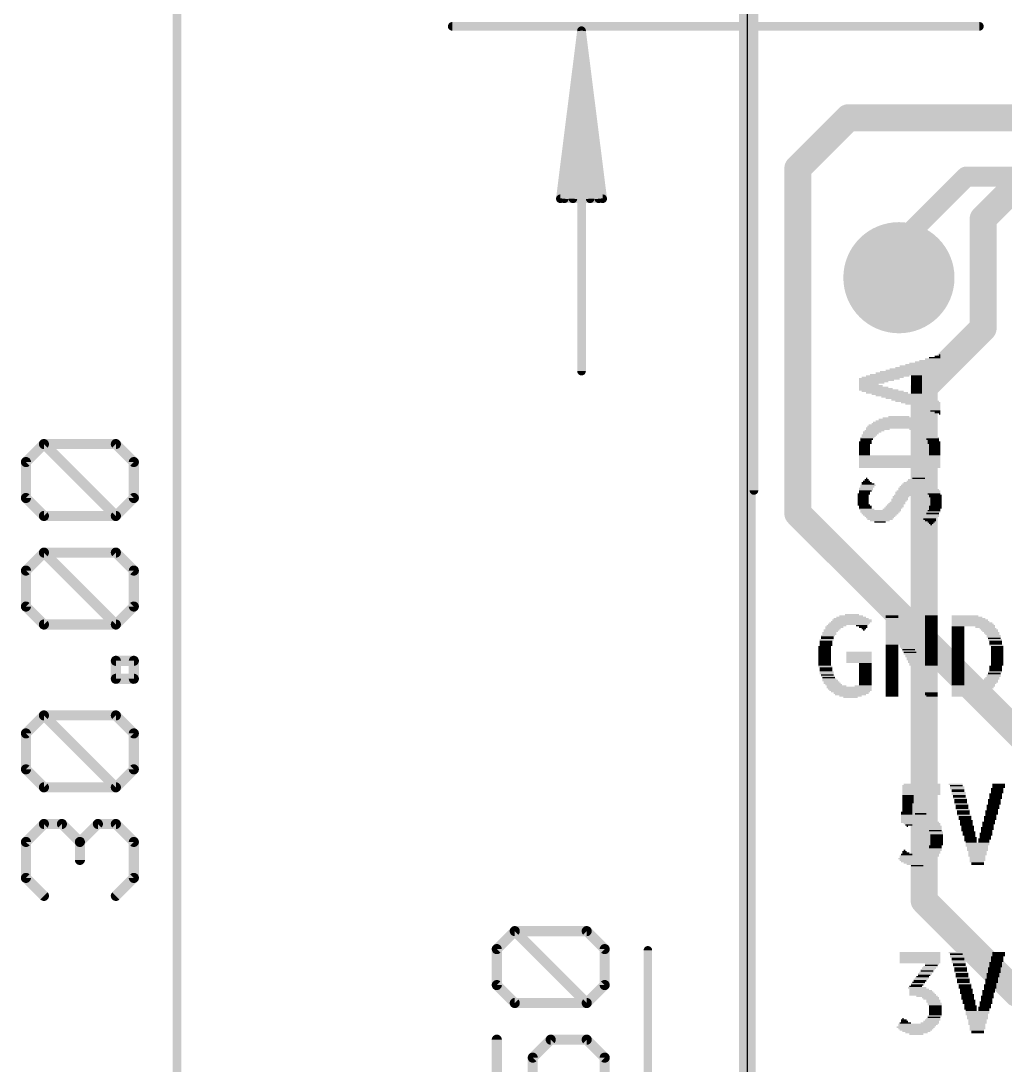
# Model space of a CAD drawing. Extents: x -11 to 71.5, y -12.5 to 39.9.
# Drawn here: x -10.95 to 3.89, y 9.33 to 25.08 of the extents above; entities that cross this region are included whole.
import ezdxf

# ---------------------------------------------------------------- set-up
doc = ezdxf.new("R2010")
doc.units = 0
for name, color, linetype in [('1', 12, 'CONTINUOUS'), ('16', 132, 'CONTINUOUS'), ('17', 110, 'CONTINUOUS'), ('20', 4, 'CONTINUOUS'), ('21', 40, 'CONTINUOUS'), ('47', 253, 'CONTINUOUS')]:
    doc.layers.add(name, color=color, linetype=linetype)

# ---------------------------------------------------------------- blocks, each defined once
blk = doc.blocks.new('ROUNDP')
at = {"const_width": 0.5}
blk.add_lwpolyline([(0, -0.25, 1), (0, 0.25, 1), (0, -0.25)], format="xyb", dxfattribs=at)
blk = doc.blocks.new('RECT')
blk.add_solid([(-0.5, -0.5), (0.5, -0.5), (-0.5, 0.5), (0.5, 0.5)])

msp = doc.modelspace()

# ---------------------------------------------------------------- linework, layer by layer
at = {"layer": '1'}
for points, const_width in [([(0, 30.734), (0, 0)], 0.254), ([(0.762, 22.86), (1.524, 23.622)], 0.4064), ([(1.524, 23.622), (4.572, 23.622)], 0.4064), ([(0.762, 17.653), (0.762, 22.86)], 0.4064), ([(2.286, 21.717), (3.302, 22.733)], 0.3048), ([(3.302, 22.733), (5.334, 22.733)], 0.3048), ([(2.286, 21.209), (2.286, 21.717)], 0.3048), ([(5.461, 12.954), (0.762, 17.653)], 0.4064)]:
    msp.add_lwpolyline(points, dxfattribs=dict(at, const_width=const_width))
for points, const_width in [([(1.524, 23.7236, 1), (1.524, 23.5204)], 0.2032), ([(1.5958, 23.5502, 1), (1.4522, 23.6938)], 0.2032), ([(0.8636, 22.86, 1), (0.6604, 22.86)], 0.2032), ([(0.6902, 22.9318, 1), (0.8338, 22.7882)], 0.2032), ([(3.302, 22.8092, 1), (3.302, 22.6568)], 0.1524), ([(3.3559, 22.6791, 1), (3.2481, 22.7869)], 0.1524), ([(2.3622, 21.717, 1), (2.2098, 21.717)], 0.1524), ([(2.2321, 21.7709, 1), (2.3399, 21.6631)], 0.1524), ([(2.2098, 21.209, 1), (2.3622, 21.209)], 0.1524), ([(0.8338, 17.7248, 1), (0.6902, 17.5812)], 0.2032), ([(0.6604, 17.653, 1), (0.8636, 17.653)], 0.2032)]:
    msp.add_lwpolyline(points, format="xyb", dxfattribs=dict(at, const_width=const_width))
at = {"layer": '16'}
for points, const_width in [([(0, 30.734), (0, 0)], 0.254), ([(4.191, 22.733), (3.556, 22.098)], 0.4064), ([(3.556, 22.098), (3.556, 20.447)], 0.4064), ([(3.556, 20.447), (2.667, 19.558)], 0.4064), ([(2.667, 19.558), (2.667, 11.811)], 0.4064), ([(2.667, 11.811), (4.064, 10.414)], 0.4064), ([(4.064, 10.414), (5.461, 10.414)], 0.4064)]:
    msp.add_lwpolyline(points, dxfattribs=dict(at, const_width=const_width))
at = {"layer": '16', "const_width": 0.2032}
for points in [[(3.6576, 22.098, 1), (3.4544, 22.098)], [(3.4842, 22.1698, 1), (3.6278, 22.0262)], [(3.6278, 20.3752, 1), (3.4842, 20.5188)], [(3.4544, 20.447, 1), (3.6576, 20.447)], [(2.7686, 19.558, 1), (2.5654, 19.558)], [(2.5952, 19.6298, 1), (2.7388, 19.4862)], [(2.7388, 11.8828, 1), (2.5952, 11.7392)], [(2.5654, 11.811, 1), (2.7686, 11.811)], [(4.064, 10.5156, 1), (4.064, 10.3124)]]:
    msp.add_lwpolyline(points, format="xyb", dxfattribs=at)
at = {"layer": '20'}
msp.add_line((0, 27.6604), (0, 3), dxfattribs=at)
at = {"layer": '47'}
for points, const_width in [([(0.1, 18), (0.1, 39.45)], 0.13), ([(-8.6, 0.065), (-8.6, 29.935)], 0.13), ([(3.5, 25), (-4.45, 25)], 0.13), ([(-2.5, 24.935), (-2.8192, 22.4)], 0.13), ([(-2.5, 24.935), (-2.76, 22.4)], 0.13), ([(-2.5, 24.935), (-2.63, 22.4)], 0.13), ([(-2.5, 24.935), (-2.5, 19.8)], 0.13), ([(-2.1808, 22.4), (-2.5, 24.935)], 0.13), ([(-2.37, 22.4), (-2.5, 24.935)], 0.13), ([(-2.24, 22.4), (-2.5, 24.935)], 0.13), ([(-2.8192, 22.4), (-2.1808, 22.4)], 0.13), ([(-10.8777, 18.4287), (-10.6065, 18.6999)], 0.1524), ([(-10.6065, 18.6999), (-9.5219, 18.6999)], 0.1524), ([(-9.5219, 17.6152), (-10.6065, 18.6999)], 0.1524), ([(-9.5219, 18.6999), (-9.2507, 18.4287)], 0.1524), ([(-10.8777, 17.8864), (-10.8777, 18.4287)], 0.1524), ([(-9.2507, 18.4287), (-9.2507, 17.8864)], 0.1524), ([(-10.6065, 17.6152), (-10.8777, 17.8864)], 0.1524), ([(-9.2507, 17.8864), (-9.5219, 17.6152)], 0.1524), ([(-9.5219, 17.6152), (-10.6065, 17.6152)], 0.1524), ([(-10.8777, 16.7916), (-10.6065, 17.0628)], 0.1524), ([(-10.6065, 17.0628), (-9.5219, 17.0628)], 0.1524), ([(-9.5219, 15.9781), (-10.6065, 17.0628)], 0.1524), ([(-9.5219, 17.0628), (-9.2507, 16.7916)], 0.1524), ([(-10.8777, 16.2493), (-10.8777, 16.7916)], 0.1524), ([(-9.2507, 16.7916), (-9.2507, 16.2493)], 0.1524), ([(-10.6065, 15.9781), (-10.8777, 16.2493)], 0.1524), ([(-9.2507, 16.2493), (-9.5219, 15.9781)], 0.1524), ([(-9.5219, 15.9781), (-10.6065, 15.9781)], 0.1524), ([(-9.5219, 15.1595), (-9.5219, 15.4307)], 0.1524), ([(-9.5219, 15.4307), (-9.2507, 15.4307)], 0.1524), ([(-9.2507, 15.4307), (-9.2507, 15.1595)], 0.1524), ([(-9.2507, 15.1595), (-9.5219, 15.1595)], 0.1524), ([(-10.8777, 14.3359), (-10.6065, 14.607)], 0.1524), ([(-10.6065, 14.607), (-9.5219, 14.607)], 0.1524), ([(-9.5219, 13.5224), (-10.6065, 14.607)], 0.1524), ([(-9.5219, 14.607), (-9.2507, 14.3359)], 0.1524), ([(-10.8777, 13.7935), (-10.8777, 14.3359)], 0.1524), ([(-9.2507, 14.3359), (-9.2507, 13.7935)], 0.1524), ([(-10.6065, 13.5224), (-10.8777, 13.7935)], 0.1524), ([(-9.2507, 13.7935), (-9.5219, 13.5224)], 0.1524), ([(-9.5219, 13.5224), (-10.6065, 13.5224)], 0.1524), ([(-10.8777, 12.6987), (-10.6065, 12.9699)], 0.1524), ([(-10.6065, 12.9699), (-10.3354, 12.9699)], 0.1524), ([(-10.3354, 12.9699), (-10.0642, 12.6987)], 0.1524), ([(-10.0642, 12.6987), (-9.793, 12.9699)], 0.1524), ([(-9.793, 12.9699), (-9.5219, 12.9699)], 0.1524), ([(-9.5219, 12.9699), (-9.2507, 12.6987)], 0.1524), ([(-10.8777, 12.1564), (-10.8777, 12.6987)], 0.1524), ([(-10.0642, 12.6987), (-10.0642, 12.4275)], 0.1524), ([(-9.2507, 12.6987), (-9.2507, 12.1564)], 0.1524), ([(-10.6065, 11.8852), (-10.8777, 12.1564)], 0.1524), ([(-9.2507, 12.1564), (-9.5219, 11.8852)], 0.1524), ([(-3.7777, 11.0826), (-3.5065, 11.3537)], 0.1524), ([(-3.5065, 11.3537), (-2.4219, 11.3537)], 0.1524), ([(-2.4219, 10.2691), (-3.5065, 11.3537)], 0.1524), ([(-2.4219, 11.3537), (-2.1507, 11.0826)], 0.1524), ([(-3.7777, 10.5403), (-3.7777, 11.0826)], 0.1524), ([(-2.1507, 11.0826), (-2.1507, 10.5403)], 0.1524), ([(-1.5, 3.565), (-1.5, 11.0628)], 0.13), ([(-3.5065, 10.2691), (-3.7777, 10.5403)], 0.1524), ([(-2.1507, 10.5403), (-2.4219, 10.2691)], 0.1524), ([(-2.4219, 10.2691), (-3.5065, 10.2691)], 0.1524), ([(-3.7777, 9.7166), (-3.7777, 8.6319)], 0.1524), ([(-3.2354, 9.4454), (-2.9642, 9.7166)], 0.1524), ([(-2.9642, 9.7166), (-2.4219, 9.7166)], 0.1524), ([(-2.4219, 9.7166), (-2.1507, 9.4454)], 0.1524), ([(-3.2354, 9.1743), (-3.2354, 9.4454)], 0.1524), ([(-2.1507, 9.4454), (-2.1507, 8.9031)], 0.1524)]:
    msp.add_lwpolyline(points, dxfattribs=dict(at, const_width=const_width))
for points, const_width in [([(-4.45, 25.0325, 1), (-4.45, 24.9675)], 0.065), ([(3.5, 24.9675, 1), (3.5, 25.0325)], 0.065), ([(-2.4675, 24.935, 1), (-2.5325, 24.935)], 0.065), ([(-2.4678, 24.9391, 1), (-2.5322, 24.9309)], 0.065), ([(-2.4675, 24.9333, 1), (-2.5325, 24.9367)], 0.065), ([(-2.4675, 24.9367, 1), (-2.5325, 24.9333)], 0.065), ([(-2.4677, 24.9383, 1), (-2.5323, 24.9317)], 0.065), ([(-2.4677, 24.9317, 1), (-2.5323, 24.9383)], 0.065), ([(-2.4678, 24.9309, 1), (-2.5322, 24.9391)], 0.065), ([(-2.8515, 22.4041, 1), (-2.787, 22.3959)], 0.065), ([(-2.8192, 22.4325, 1), (-2.8192, 22.3675)], 0.065), ([(-2.7923, 22.4033, 1), (-2.7277, 22.3967)], 0.065), ([(-2.6625, 22.4017, 1), (-2.5975, 22.3983)], 0.065), ([(-2.4025, 22.3983, 1), (-2.3375, 22.4017)], 0.065), ([(-2.2723, 22.3967, 1), (-2.2077, 22.4033)], 0.065), ([(-2.213, 22.3959, 1), (-2.1485, 22.4041)], 0.065), ([(-2.1808, 22.3675, 1), (-2.1808, 22.4325)], 0.065), ([(-2.5325, 19.8, 1), (-2.4675, 19.8)], 0.065), ([(-10.6065, 18.738, 1), (-10.6065, 18.6618)], 0.0762), ([(-10.5796, 18.7268, 1), (-10.6335, 18.673)], 0.0762), ([(-10.5796, 18.673, 1), (-10.6335, 18.7268)], 0.0762), ([(-9.4949, 18.7268, 1), (-9.5488, 18.673)], 0.0762), ([(-9.5219, 18.6618, 1), (-9.5219, 18.738)], 0.0762), ([(-10.8396, 18.4287, 1), (-10.9158, 18.4287)], 0.0762), ([(-10.9046, 18.4557, 1), (-10.8507, 18.4018)], 0.0762), ([(-9.2126, 18.4287, 1), (-9.2888, 18.4287)], 0.0762), ([(-9.2776, 18.4018, 1), (-9.2238, 18.4557)], 0.0762), ([(-10.8507, 17.9134, 1), (-10.9046, 17.8595)], 0.0762), ([(-9.2238, 17.8595, 1), (-9.2776, 17.9134)], 0.0762), ([(0.0675, 18, 1), (0.1325, 18)], 0.065), ([(-10.9158, 17.8864, 1), (-10.8396, 17.8864)], 0.0762), ([(-9.2888, 17.8864, 1), (-9.2126, 17.8864)], 0.0762), ([(-10.6065, 17.6533, 1), (-10.6065, 17.5771)], 0.0762), ([(-10.6335, 17.5883, 1), (-10.5796, 17.6422)], 0.0762), ([(-9.5488, 17.6422, 1), (-9.4949, 17.5883)], 0.0762), ([(-9.5488, 17.5883, 1), (-9.4949, 17.6422)], 0.0762), ([(-9.5219, 17.5771, 1), (-9.5219, 17.6533)], 0.0762), ([(-10.5796, 17.0897, 1), (-10.6335, 17.0358)], 0.0762), ([(-10.6065, 17.1009, 1), (-10.6065, 17.0247)], 0.0762), ([(-10.5796, 17.0358, 1), (-10.6335, 17.0897)], 0.0762), ([(-9.4949, 17.0897, 1), (-9.5488, 17.0358)], 0.0762), ([(-9.5219, 17.0247, 1), (-9.5219, 17.1009)], 0.0762), ([(-10.8396, 16.7916, 1), (-10.9158, 16.7916)], 0.0762), ([(-10.9046, 16.8185, 1), (-10.8507, 16.7646)], 0.0762), ([(-9.2126, 16.7916, 1), (-9.2888, 16.7916)], 0.0762), ([(-9.2776, 16.7646, 1), (-9.2238, 16.8185)], 0.0762), ([(-10.8507, 16.2762, 1), (-10.9046, 16.2223)], 0.0762), ([(-10.9158, 16.2493, 1), (-10.8396, 16.2493)], 0.0762), ([(-9.2888, 16.2493, 1), (-9.2126, 16.2493)], 0.0762), ([(-9.2238, 16.2223, 1), (-9.2776, 16.2762)], 0.0762), ([(-10.6065, 16.0162, 1), (-10.6065, 15.94)], 0.0762), ([(-10.6335, 15.9511, 1), (-10.5796, 16.005)], 0.0762), ([(-9.5488, 16.005, 1), (-9.4949, 15.9511)], 0.0762), ([(-9.5488, 15.9511, 1), (-9.4949, 16.005)], 0.0762), ([(-9.5219, 15.94, 1), (-9.5219, 16.0162)], 0.0762), ([(-9.4838, 15.4307, 1), (-9.56, 15.4307)], 0.0762), ([(-9.5219, 15.4688, 1), (-9.5219, 15.3926)], 0.0762), ([(-9.2126, 15.4307, 1), (-9.2888, 15.4307)], 0.0762), ([(-9.2507, 15.3926, 1), (-9.2507, 15.4688)], 0.0762), ([(-9.5219, 15.1976, 1), (-9.5219, 15.1214)], 0.0762), ([(-9.56, 15.1595, 1), (-9.4838, 15.1595)], 0.0762), ([(-9.2888, 15.1595, 1), (-9.2126, 15.1595)], 0.0762), ([(-9.2507, 15.1214, 1), (-9.2507, 15.1976)], 0.0762), ([(-10.5796, 14.634, 1), (-10.6335, 14.5801)], 0.0762), ([(-10.6065, 14.6451, 1), (-10.6065, 14.5689)], 0.0762), ([(-10.5796, 14.5801, 1), (-10.6335, 14.634)], 0.0762), ([(-9.4949, 14.634, 1), (-9.5488, 14.5801)], 0.0762), ([(-9.5219, 14.5689, 1), (-9.5219, 14.6451)], 0.0762), ([(-10.8396, 14.3359, 1), (-10.9158, 14.3359)], 0.0762), ([(-10.9046, 14.3628, 1), (-10.8507, 14.3089)], 0.0762), ([(-9.2126, 14.3359, 1), (-9.2888, 14.3359)], 0.0762), ([(-9.2776, 14.3089, 1), (-9.2238, 14.3628)], 0.0762), ([(-10.8507, 13.8205, 1), (-10.9046, 13.7666)], 0.0762), ([(-9.2238, 13.7666, 1), (-9.2776, 13.8205)], 0.0762), ([(-10.9158, 13.7935, 1), (-10.8396, 13.7935)], 0.0762), ([(-9.2888, 13.7935, 1), (-9.2126, 13.7935)], 0.0762), ([(-10.6065, 13.5605, 1), (-10.6065, 13.4843)], 0.0762), ([(-10.6335, 13.4954, 1), (-10.5796, 13.5493)], 0.0762), ([(-9.5488, 13.5493, 1), (-9.4949, 13.4954)], 0.0762), ([(-9.5488, 13.4954, 1), (-9.4949, 13.5493)], 0.0762), ([(-9.5219, 13.4843, 1), (-9.5219, 13.5605)], 0.0762), ([(-10.6065, 13.008, 1), (-10.6065, 12.9318)], 0.0762), ([(-10.5796, 12.9429, 1), (-10.6335, 12.9968)], 0.0762), ([(-10.3084, 12.9968, 1), (-10.3623, 12.9429)], 0.0762), ([(-10.3354, 12.9318, 1), (-10.3354, 13.008)], 0.0762), ([(-9.793, 13.008, 1), (-9.793, 12.9318)], 0.0762), ([(-9.7661, 12.9429, 1), (-9.82, 12.9968)], 0.0762), ([(-9.4949, 12.9968, 1), (-9.5488, 12.9429)], 0.0762), ([(-9.5219, 12.9318, 1), (-9.5219, 13.008)], 0.0762), ([(-10.8396, 12.6987, 1), (-10.9158, 12.6987)], 0.0762), ([(-10.9046, 12.7256, 1), (-10.8507, 12.6718)], 0.0762), ([(-10.0261, 12.6987, 1), (-10.1023, 12.6987)], 0.0762), ([(-10.0911, 12.7256, 1), (-10.0373, 12.6718)], 0.0762), ([(-10.0911, 12.6718, 1), (-10.0373, 12.7256)], 0.0762), ([(-9.2126, 12.6987, 1), (-9.2888, 12.6987)], 0.0762), ([(-9.2776, 12.6718, 1), (-9.2238, 12.7256)], 0.0762), ([(-10.1023, 12.4275, 1), (-10.0261, 12.4275)], 0.0762), ([(-10.8507, 12.1833, 1), (-10.9046, 12.1294)], 0.0762), ([(-10.9158, 12.1564, 1), (-10.8396, 12.1564)], 0.0762), ([(-9.2888, 12.1564, 1), (-9.2126, 12.1564)], 0.0762), ([(-9.2238, 12.1294, 1), (-9.2776, 12.1833)], 0.0762), ([(-10.6335, 11.8583, 1), (-10.5796, 11.9121)], 0.0762), ([(-9.5488, 11.9121, 1), (-9.4949, 11.8583)], 0.0762), ([(-3.4796, 11.3807, 1), (-3.5335, 11.3268)], 0.0762), ([(-3.5065, 11.3918, 1), (-3.5065, 11.3156)], 0.0762), ([(-3.4796, 11.3268, 1), (-3.5335, 11.3807)], 0.0762), ([(-2.3949, 11.3807, 1), (-2.4488, 11.3268)], 0.0762), ([(-2.4219, 11.3156, 1), (-2.4219, 11.3918)], 0.0762), ([(-3.7396, 11.0826, 1), (-3.8158, 11.0826)], 0.0762), ([(-3.8046, 11.1095, 1), (-3.7507, 11.0556)], 0.0762), ([(-2.1126, 11.0826, 1), (-2.1888, 11.0826)], 0.0762), ([(-2.1776, 11.0556, 1), (-2.1238, 11.1095)], 0.0762), ([(-1.4675, 11.0628, 1), (-1.5325, 11.0628)], 0.065), ([(-3.7507, 10.5672, 1), (-3.8046, 10.5133)], 0.0762), ([(-3.8158, 10.5403, 1), (-3.7396, 10.5403)], 0.0762), ([(-2.1888, 10.5403, 1), (-2.1126, 10.5403)], 0.0762), ([(-2.1238, 10.5133, 1), (-2.1776, 10.5672)], 0.0762), ([(-3.5065, 10.3072, 1), (-3.5065, 10.231)], 0.0762), ([(-3.5335, 10.2421, 1), (-3.4796, 10.296)], 0.0762), ([(-2.4488, 10.296, 1), (-2.3949, 10.2421)], 0.0762), ([(-2.4488, 10.2421, 1), (-2.3949, 10.296)], 0.0762), ([(-2.4219, 10.231, 1), (-2.4219, 10.3072)], 0.0762), ([(-3.7396, 9.7166, 1), (-3.8158, 9.7166)], 0.0762), ([(-2.9642, 9.7547, 1), (-2.9642, 9.6785)], 0.0762), ([(-2.9373, 9.6897, 1), (-2.9911, 9.7435)], 0.0762), ([(-2.3949, 9.7435, 1), (-2.4488, 9.6897)], 0.0762), ([(-2.4219, 9.6785, 1), (-2.4219, 9.7547)], 0.0762), ([(-3.1973, 9.4454, 1), (-3.2735, 9.4454)], 0.0762), ([(-3.2623, 9.4724, 1), (-3.2084, 9.4185)], 0.0762), ([(-2.1126, 9.4454, 1), (-2.1888, 9.4454)], 0.0762), ([(-2.1776, 9.4185, 1), (-2.1238, 9.4724)], 0.0762)]:
    msp.add_lwpolyline(points, format="xyb", dxfattribs=dict(at, const_width=const_width))

# ---------------------------------------------------------------- block references
at = {"layer": '17', "xscale": 1.6764, "yscale": 1.6764, "rotation": 90}
msp.add_blockref('ROUNDP', (2.286, 21.209), dxfattribs=at)
msp.add_blockref('ROUNDP', (2.286, 21.209), dxfattribs=at)
at = {"layer": '21', "yscale": 0.0212}
for p, xscale in [((2.8256, 20.0017), 0.1693), ((2.868, 20.0229), 0.0847), ((2.8997, 20.044), 0.0212), ((2.5716, 19.8535), 0.6773), ((2.6034, 19.8747), 0.6138), ((2.6457, 19.8959), 0.5291), ((2.6775, 19.917), 0.4656), ((2.7198, 19.9382), 0.381), ((2.7516, 19.9594), 0.3175), ((2.7939, 19.9805), 0.2328), ((1.9896, 19.6842), 0.6138), ((2.0425, 19.7054), 0.635), ((2.1166, 19.7265), 0.6561), ((2.2436, 19.7477), 0.7831), ((2.2859, 19.7689), 0.6985), ((2.3388, 19.79), 0.6773), ((2.4235, 19.8112), 0.6773), ((2.487, 19.8324), 0.6773), ((2.5505, 19.7265), 0.1693), ((2.5505, 19.7054), 0.1693), ((2.5505, 19.6842), 0.1693), ((1.9049, 19.6419), 0.4445), ((1.8308, 19.5995), 0.2963), ((1.9049, 19.5572), 0.4445), ((1.9473, 19.663), 0.5291), ((1.8732, 19.6207), 0.381), ((1.8626, 19.5784), 0.3598), ((1.9367, 19.536), 0.508), ((2.5505, 19.663), 0.1693), ((2.5505, 19.6419), 0.1693), ((2.5505, 19.6207), 0.1693), ((2.5505, 19.5995), 0.1693), ((2.5505, 19.5784), 0.1693), ((2.5505, 19.5572), 0.1693), ((2.5505, 19.536), 0.1693), ((1.979, 19.5149), 0.5926), ((2.0425, 19.4937), 0.635), ((2.106, 19.4726), 0.635), ((2.2542, 19.4514), 0.762), ((2.2859, 19.4302), 0.6985), ((2.3388, 19.4091), 0.635), ((2.4129, 19.3879), 0.6561), ((2.4976, 19.3667), 0.6561), ((2.5505, 19.5149), 0.1693), ((2.5505, 19.4937), 0.1693), ((2.5505, 19.4726), 0.1693), ((2.5611, 19.3456), 0.6561), ((2.614, 19.3244), 0.5926), ((2.6457, 19.3032), 0.5291), ((2.6881, 19.2821), 0.4445), ((2.7198, 19.2609), 0.381), ((2.7621, 19.2397), 0.2963), ((2.7939, 19.2186), 0.2328), ((2.2965, 19.0492), 0.7196), ((2.2965, 19.0704), 0.635), ((2.2965, 19.0916), 0.508), ((2.2859, 19.1127), 0.3175), ((2.8362, 19.1974), 0.1482), ((2.868, 19.1762), 0.0847), ((2.8997, 19.1551), 0.0212), ((1.9155, 18.9011), 0.2963), ((2.2965, 18.9434), 1.016), ((1.9684, 18.9222), 0.3598), ((2.2965, 18.9646), 0.9736), ((2.2965, 18.9857), 0.9313), ((2.2965, 19.0069), 0.8466), ((2.2965, 19.0281), 0.8043), ((2.6246, 18.9222), 0.3598), ((2.6775, 18.9011), 0.2963), ((1.7779, 18.7318), 0.1905), ((1.7991, 18.7741), 0.1905), ((1.8097, 18.7952), 0.2117), ((1.7885, 18.7529), 0.1693), ((1.8308, 18.8164), 0.2117), ((1.8414, 18.8376), 0.2328), ((1.8838, 18.8799), 0.2752), ((1.8626, 18.8587), 0.2328), ((2.7092, 18.8799), 0.2752), ((2.7304, 18.8587), 0.2328), ((2.7516, 18.8376), 0.2328), ((2.7621, 18.8164), 0.2117), ((2.7833, 18.7952), 0.2117), ((2.7939, 18.7741), 0.1905), ((2.8045, 18.7529), 0.1693), ((2.8151, 18.7318), 0.1905), ((1.7779, 18.7106), 0.1905), ((1.7673, 18.6894), 0.1693), ((1.7673, 18.6683), 0.1693), ((1.7673, 18.6471), 0.1693), ((1.7673, 18.6259), 0.1693), ((1.7673, 18.6048), 0.1693), ((1.7673, 18.5836), 0.1693), ((2.8151, 18.7106), 0.1905), ((2.8256, 18.6894), 0.1693), ((2.8256, 18.6683), 0.1693), ((2.8256, 18.6471), 0.1693), ((2.8256, 18.6259), 0.1693), ((2.8256, 18.6048), 0.1693), ((2.8256, 18.5836), 0.1693), ((1.7673, 18.5624), 0.1693), ((1.7673, 18.5413), 0.1693), ((2.2965, 18.5201), 1.2276), ((2.2965, 18.4989), 1.2276), ((2.2965, 18.4778), 1.2276), ((2.2965, 18.4566), 1.2276), ((2.2965, 18.4354), 1.2276), ((2.8256, 18.5624), 0.1693), ((2.8256, 18.5413), 0.1693), ((2.2965, 18.4143), 1.2276), ((2.2965, 18.3931), 1.2276), ((2.2965, 18.3719), 1.2276), ((2.2965, 18.3508), 1.2276), ((1.7991, 18.1179), 0.1482), ((1.7991, 18.1391), 0.1058), ((1.7991, 18.1603), 0.0635), ((1.7991, 18.1814), 0.0212), ((2.5822, 18.1179), 0.4445), ((2.5928, 18.1391), 0.381), ((2.5822, 18.1603), 0.3175), ((2.5822, 18.1814), 0.1905), ((1.7568, 17.9486), 0.1905), ((1.7885, 18.0333), 0.2117), ((1.7885, 18.0121), 0.2117), ((1.7779, 17.9909), 0.1905), ((1.7673, 17.9698), 0.1693), ((1.8203, 18.0756), 0.2328), ((1.8097, 18.0544), 0.2117), ((1.8203, 18.0968), 0.1905), ((2.3706, 17.9698), 0.2752), ((2.36, 17.9486), 0.254), ((2.4023, 17.9909), 0.2963), ((2.5716, 18.0333), 0.5926), ((2.5822, 18.0121), 0.6138), ((2.5822, 18.0544), 0.5715), ((2.5822, 18.0756), 0.5291), ((2.5822, 18.0968), 0.4868), ((2.7833, 17.9909), 0.254), ((2.8045, 17.9698), 0.2117), ((2.8151, 17.9486), 0.1905), ((1.7462, 17.9274), 0.1693), ((1.7462, 17.9063), 0.1693), ((1.7462, 17.8851), 0.1693), ((1.7462, 17.8639), 0.1693), ((1.7462, 17.8428), 0.1693), ((1.7462, 17.8216), 0.1693), ((1.7462, 17.8005), 0.1693), ((2.2542, 17.8005), 0.254), ((2.2647, 17.8216), 0.2328), ((2.2965, 17.8639), 0.254), ((2.2859, 17.8428), 0.2328), ((2.3177, 17.9063), 0.254), ((2.3071, 17.8851), 0.2328), ((2.3388, 17.9274), 0.254), ((2.8362, 17.9274), 0.1905), ((2.8362, 17.9063), 0.1905), ((2.8468, 17.8851), 0.1693), ((2.8468, 17.8639), 0.1693), ((2.8468, 17.8428), 0.1693), ((2.8468, 17.8216), 0.1693), ((2.8468, 17.8005), 0.1693), ((1.7568, 17.7793), 0.1905), ((1.7779, 17.7581), 0.1905), ((1.7779, 17.737), 0.1905), ((1.7991, 17.7158), 0.2328), ((2.0108, 17.6946), 0.6138), ((2.0002, 17.6735), 0.5926), ((2.0002, 17.6523), 0.5503), ((2.0002, 17.6311), 0.508), ((2.1801, 17.7158), 0.2752), ((2.2012, 17.737), 0.2752), ((2.2224, 17.7581), 0.2752), ((2.233, 17.7793), 0.254), ((2.7833, 17.6311), 0.2117), ((2.8045, 17.6735), 0.2117), ((2.7939, 17.6523), 0.1905), ((2.8151, 17.6946), 0.1905), ((2.8362, 17.7581), 0.1905), ((2.8362, 17.737), 0.1905), ((2.8256, 17.7158), 0.1693), ((2.8468, 17.7793), 0.1693), ((2.0002, 17.61), 0.4656), ((2.0002, 17.5888), 0.4233), ((2.0002, 17.5676), 0.381), ((2.0002, 17.5465), 0.2963), ((2.0002, 17.5253), 0.1693), ((2.7516, 17.5888), 0.2328), ((2.7727, 17.61), 0.2328), ((2.7516, 17.5676), 0.1905), ((2.7621, 17.5465), 0.1693), ((2.7727, 17.5253), 0.1058), ((2.7727, 17.5041), 0.0635), ((2.7727, 17.483), 0.0212), ((1.5663, 16.0649), 0.5291), ((1.5663, 16.086), 0.4445), ((1.5663, 16.1072), 0.3598), ((1.5769, 16.1284), 0.2117), ((2.1801, 16.1072), 0.1905), ((2.1801, 16.086), 0.1905), ((2.1907, 16.0649), 0.2117), ((2.7727, 16.1072), 0.1905), ((2.7727, 16.086), 0.1905), ((2.7727, 16.0649), 0.1905), ((3.2807, 16.1072), 0.4022), ((3.3336, 16.0649), 0.508), ((3.3125, 16.086), 0.4656), ((1.3123, 15.9379), 0.2752), ((1.2911, 15.9167), 0.2328), ((1.344, 15.959), 0.2963), ((1.5239, 15.9802), 0.6138), ((1.5451, 16.0014), 0.6138), ((1.5663, 16.0225), 0.6138), ((1.5769, 16.0437), 0.5926), ((1.725, 15.959), 0.1693), ((1.7462, 15.9379), 0.127), ((1.7568, 15.9167), 0.0635), ((2.2012, 16.0225), 0.2328), ((2.2012, 16.0014), 0.2328), ((2.2118, 15.9802), 0.254), ((2.2118, 15.959), 0.254), ((2.2224, 15.9379), 0.2752), ((2.2224, 15.9167), 0.2752), ((2.1907, 16.0437), 0.2117), ((2.7727, 16.0437), 0.1905), ((2.7727, 16.0225), 0.1905), ((2.7727, 16.0014), 0.1905), ((2.7727, 15.9802), 0.1905), ((2.7727, 15.959), 0.1905), ((2.7727, 15.9379), 0.1905), ((2.7727, 15.9167), 0.1905), ((3.3548, 16.0437), 0.5503), ((3.3654, 16.0225), 0.5715), ((3.3865, 16.0014), 0.6138), ((3.3971, 15.9802), 0.635), ((3.4077, 15.959), 0.6561), ((3.1749, 15.9379), 0.1905), ((3.1749, 15.9167), 0.1905), ((3.5876, 15.9379), 0.2963), ((3.6299, 15.9167), 0.254), ((1.1959, 15.7474), 0.2117), ((1.217, 15.8109), 0.2117), ((1.2065, 15.7897), 0.1905), ((1.2065, 15.7685), 0.1905), ((1.2382, 15.8532), 0.2117), ((1.2382, 15.832), 0.2117), ((1.27, 15.8955), 0.2328), ((1.2594, 15.8744), 0.2117), ((1.7568, 15.8955), 0.0212), ((2.2436, 15.8744), 0.3175), ((2.2436, 15.8532), 0.3175), ((2.2542, 15.832), 0.3387), ((2.2542, 15.8109), 0.3387), ((2.2647, 15.7897), 0.3598), ((2.2647, 15.7685), 0.3598), ((2.2753, 15.7474), 0.381), ((2.233, 15.8955), 0.2963), ((2.7727, 15.8955), 0.1905), ((2.7727, 15.8744), 0.1905), ((2.7727, 15.8532), 0.1905), ((2.7727, 15.832), 0.1905), ((2.7727, 15.8109), 0.1905), ((2.7727, 15.7897), 0.1905), ((2.7727, 15.7685), 0.1905), ((2.7727, 15.7474), 0.1905), ((3.1749, 15.8955), 0.1905), ((3.1749, 15.8744), 0.1905), ((3.1749, 15.8532), 0.1905), ((3.1749, 15.832), 0.1905), ((3.1749, 15.8109), 0.1905), ((3.1749, 15.7897), 0.1905), ((3.1749, 15.7685), 0.1905), ((3.1749, 15.7474), 0.1905), ((3.6511, 15.8955), 0.254), ((3.6617, 15.8744), 0.2328), ((3.6829, 15.8532), 0.2328), ((3.6934, 15.832), 0.2117), ((3.7146, 15.8109), 0.2117), ((3.7146, 15.7897), 0.2117), ((3.7252, 15.7685), 0.1905), ((3.7358, 15.7474), 0.2117), ((1.1641, 15.6415), 0.1905), ((1.1641, 15.6204), 0.1905), ((1.1641, 15.5992), 0.1905), ((1.1853, 15.7262), 0.1905), ((1.1853, 15.705), 0.1905), ((1.1853, 15.6839), 0.1905), ((1.1853, 15.6627), 0.1905), ((2.2753, 15.7262), 0.381), ((2.2859, 15.705), 0.4022), ((2.2859, 15.6839), 0.4022), ((2.1801, 15.6627), 0.1905), ((2.1801, 15.6415), 0.1905), ((2.1801, 15.6204), 0.1905), ((2.1801, 15.5992), 0.1905), ((2.4023, 15.6627), 0.2117), ((2.4023, 15.6415), 0.2117), ((2.4235, 15.6204), 0.2117), ((2.4341, 15.5992), 0.1905), ((2.7727, 15.7262), 0.1905), ((2.7727, 15.705), 0.1905), ((2.7727, 15.6839), 0.1905), ((2.7727, 15.6627), 0.1905), ((2.7727, 15.6415), 0.1905), ((2.7727, 15.6204), 0.1905), ((2.7727, 15.5992), 0.1905), ((3.1749, 15.7262), 0.1905), ((3.1749, 15.705), 0.1905), ((3.1749, 15.6839), 0.1905), ((3.1749, 15.6627), 0.1905), ((3.1749, 15.6415), 0.1905), ((3.1749, 15.6204), 0.1905), ((3.1749, 15.5992), 0.1905), ((3.7569, 15.6627), 0.2117), ((3.7464, 15.7262), 0.1905), ((3.7464, 15.705), 0.1905), ((3.7464, 15.6839), 0.1905), ((3.7675, 15.6415), 0.1905), ((3.7675, 15.6204), 0.1905), ((3.7675, 15.5992), 0.1905), ((1.1641, 15.578), 0.1905), ((1.1641, 15.5569), 0.1905), ((1.1641, 15.5357), 0.1905), ((1.1641, 15.5145), 0.1905), ((1.1641, 15.4934), 0.1905), ((1.1641, 15.4722), 0.1905), ((1.1641, 15.451), 0.1905), ((1.1641, 15.4299), 0.1905), ((1.6827, 15.5569), 0.381), ((1.6827, 15.5357), 0.381), ((1.6827, 15.5145), 0.381), ((1.6827, 15.4934), 0.381), ((1.6827, 15.4722), 0.381), ((1.6827, 15.451), 0.381), ((1.6827, 15.4299), 0.381), ((2.1801, 15.578), 0.1905), ((2.1801, 15.5569), 0.1905), ((2.1801, 15.5357), 0.1905), ((2.1801, 15.5145), 0.1905), ((2.1801, 15.4934), 0.1905), ((2.1801, 15.4722), 0.1905), ((2.1801, 15.451), 0.1905), ((2.1801, 15.4299), 0.1905), ((2.4447, 15.578), 0.2117), ((2.4552, 15.5569), 0.1905), ((2.4658, 15.5357), 0.2117), ((2.487, 15.5145), 0.2117), ((2.487, 15.4934), 0.2117), ((2.5082, 15.4722), 0.2117), ((2.5082, 15.451), 0.2117), ((2.5293, 15.4299), 0.2117), ((2.7727, 15.578), 0.1905), ((2.7727, 15.5569), 0.1905), ((2.7727, 15.5357), 0.1905), ((2.7727, 15.5145), 0.1905), ((2.7727, 15.4934), 0.1905), ((2.7727, 15.4722), 0.1905), ((2.7727, 15.451), 0.1905), ((2.7727, 15.4299), 0.1905), ((3.1749, 15.578), 0.1905), ((3.1749, 15.5569), 0.1905), ((3.1749, 15.5357), 0.1905), ((3.1749, 15.5145), 0.1905), ((3.1749, 15.4934), 0.1905), ((3.1749, 15.4722), 0.1905), ((3.1749, 15.451), 0.1905), ((3.1749, 15.4299), 0.1905), ((3.7675, 15.578), 0.1905), ((3.7675, 15.5569), 0.1905), ((3.7675, 15.5357), 0.1905), ((3.7675, 15.5145), 0.1905), ((3.7675, 15.4934), 0.1905), ((3.7675, 15.4722), 0.1905), ((3.7675, 15.451), 0.1905), ((3.7675, 15.4299), 0.1905), ((1.1641, 15.4087), 0.1905), ((1.1641, 15.3876), 0.1905), ((1.1641, 15.3664), 0.1905), ((1.1747, 15.3452), 0.2117), ((1.1853, 15.3241), 0.1905), ((1.1853, 15.3029), 0.1905), ((1.1853, 15.2817), 0.1905), ((1.6827, 15.4087), 0.381), ((1.7779, 15.3876), 0.1905), ((1.7779, 15.3664), 0.1905), ((1.7779, 15.3452), 0.1905), ((1.7779, 15.3241), 0.1905), ((1.7779, 15.3029), 0.1905), ((1.7779, 15.2817), 0.1905), ((2.1801, 15.4087), 0.1905), ((2.1801, 15.3876), 0.1905), ((2.1801, 15.3664), 0.1905), ((2.1801, 15.3452), 0.1905), ((2.1801, 15.3241), 0.1905), ((2.1801, 15.3029), 0.1905), ((2.1801, 15.2817), 0.1905), ((2.5293, 15.4087), 0.2117), ((2.5505, 15.3876), 0.2117), ((2.5505, 15.3664), 0.2117), ((2.6669, 15.3452), 0.4022), ((2.6669, 15.3241), 0.4022), ((2.6775, 15.3029), 0.381), ((2.6775, 15.2817), 0.381), ((2.7727, 15.4087), 0.1905), ((2.7727, 15.3876), 0.1905), ((2.7727, 15.3664), 0.1905), ((3.1749, 15.4087), 0.1905), ((3.1749, 15.3876), 0.1905), ((3.1749, 15.3664), 0.1905), ((3.1749, 15.3452), 0.1905), ((3.1749, 15.3241), 0.1905), ((3.1749, 15.3029), 0.1905), ((3.1749, 15.2817), 0.1905), ((3.7464, 15.3452), 0.1905), ((3.7464, 15.3241), 0.1905), ((3.7464, 15.3029), 0.1905), ((3.7464, 15.2817), 0.1905), ((3.7675, 15.4087), 0.1905), ((3.7675, 15.3876), 0.1905), ((3.7675, 15.3664), 0.1905), ((1.1959, 15.2606), 0.2117), ((1.1959, 15.2394), 0.2117), ((1.2065, 15.2182), 0.1905), ((1.217, 15.1971), 0.2117), ((1.2276, 15.1759), 0.1905), ((1.2382, 15.1547), 0.2117), ((1.2488, 15.1336), 0.2328), ((1.27, 15.1124), 0.2328), ((1.7779, 15.2606), 0.1905), ((1.7779, 15.2394), 0.1905), ((1.7779, 15.2182), 0.1905), ((1.7779, 15.1971), 0.1905), ((1.7779, 15.1759), 0.1905), ((1.7779, 15.1547), 0.1905), ((1.7779, 15.1336), 0.1905), ((1.7779, 15.1124), 0.1905), ((2.1801, 15.2606), 0.1905), ((2.1801, 15.2394), 0.1905), ((2.1801, 15.2182), 0.1905), ((2.1801, 15.1971), 0.1905), ((2.1801, 15.1759), 0.1905), ((2.1801, 15.1547), 0.1905), ((2.1801, 15.1336), 0.1905), ((2.1801, 15.1124), 0.1905), ((2.6881, 15.2606), 0.3598), ((2.6881, 15.2394), 0.3598), ((2.6986, 15.2182), 0.3387), ((2.7092, 15.1971), 0.3175), ((2.7092, 15.1759), 0.3175), ((2.7198, 15.1547), 0.2963), ((2.7198, 15.1336), 0.2963), ((2.7304, 15.1124), 0.2752), ((3.1749, 15.2606), 0.1905), ((3.1749, 15.2394), 0.1905), ((3.1749, 15.2182), 0.1905), ((3.1749, 15.1971), 0.1905), ((3.1749, 15.1759), 0.1905), ((3.1749, 15.1547), 0.1905), ((3.1749, 15.1336), 0.1905), ((3.1749, 15.1124), 0.1905), ((3.6511, 15.1124), 0.254), ((3.6617, 15.1336), 0.2328), ((3.6829, 15.1547), 0.2328), ((3.6934, 15.1759), 0.2117), ((3.7146, 15.2182), 0.2117), ((3.7146, 15.1971), 0.2117), ((3.7358, 15.2606), 0.2117), ((3.7252, 15.2394), 0.1905), ((1.2805, 15.0912), 0.254), ((1.3017, 15.0701), 0.254), ((1.344, 15.0489), 0.2963), ((1.5345, 15.0277), 0.6773), ((1.5451, 15.0066), 0.6561), ((1.5557, 14.9854), 0.635), ((1.5557, 14.9642), 0.5926), ((1.7462, 15.0489), 0.254), ((1.7779, 15.0912), 0.1905), ((1.7779, 15.0701), 0.1905), ((2.1801, 15.0912), 0.1905), ((2.1801, 15.0701), 0.1905), ((2.1801, 15.0489), 0.1905), ((2.1801, 15.0277), 0.1905), ((2.1801, 15.0066), 0.1905), ((2.1801, 14.9854), 0.1905), ((2.1801, 14.9642), 0.1905), ((2.7304, 15.0912), 0.2752), ((2.741, 15.0701), 0.254), ((2.741, 15.0489), 0.254), ((2.7516, 15.0277), 0.2328), ((2.7516, 15.0066), 0.2328), ((2.7621, 14.9854), 0.2117), ((2.7621, 14.9642), 0.2117), ((3.1749, 15.0912), 0.1905), ((3.1749, 15.0701), 0.1905), ((3.4077, 15.0489), 0.6561), ((3.3971, 15.0277), 0.635), ((3.3865, 15.0066), 0.6138), ((3.3654, 14.9854), 0.5715), ((3.3548, 14.9642), 0.5503), ((3.5876, 15.0701), 0.2963), ((3.6299, 15.0912), 0.254), ((1.5663, 14.9431), 0.5291), ((1.5557, 14.9219), 0.4656), ((1.5557, 14.9007), 0.3387), ((1.5557, 14.8796), 0.2117), ((2.1801, 14.9431), 0.1905), ((2.1801, 14.9219), 0.1905), ((2.1801, 14.9007), 0.1905), ((2.7727, 14.9431), 0.1905), ((2.7727, 14.9219), 0.1905), ((2.7833, 14.9007), 0.1693), ((3.3336, 14.9431), 0.508), ((3.2807, 14.9007), 0.4022), ((3.3125, 14.9219), 0.4656), ((2.6246, 13.5461), 0.5715), ((2.6351, 13.5673), 0.5503), ((3.1431, 13.5673), 0.2117), ((3.1537, 13.5461), 0.1905), ((3.7887, 13.5673), 0.1905), ((3.7887, 13.5461), 0.1905), ((2.6246, 13.525), 0.5715), ((2.6246, 13.5038), 0.5715), ((2.6246, 13.4826), 0.5715), ((2.6246, 13.4615), 0.5715), ((2.6246, 13.4403), 0.5715), ((2.6246, 13.4191), 0.5715), ((2.4235, 13.398), 0.1693), ((2.4235, 13.3768), 0.1693), ((3.1643, 13.525), 0.2117), ((3.1643, 13.5038), 0.2117), ((3.1749, 13.4826), 0.1905), ((3.1749, 13.4615), 0.1905), ((3.1855, 13.4403), 0.2117), ((3.1855, 13.4191), 0.2117), ((3.196, 13.398), 0.1905), ((3.196, 13.3768), 0.1905), ((3.7464, 13.4191), 0.1905), ((3.7464, 13.398), 0.1905), ((3.7464, 13.3768), 0.1905), ((3.7675, 13.5038), 0.1905), ((3.7675, 13.4826), 0.1905), ((3.7675, 13.4615), 0.1905), ((3.7675, 13.4403), 0.1905), ((3.7887, 13.525), 0.1905), ((2.4129, 13.271), 0.1482), ((2.4129, 13.2498), 0.1482), ((2.4129, 13.2286), 0.1482), ((2.4235, 13.3556), 0.1693), ((2.4235, 13.3345), 0.1693), ((2.4235, 13.3133), 0.1693), ((2.4235, 13.2921), 0.1693), ((3.2066, 13.3556), 0.2117), ((3.2172, 13.3345), 0.1905), ((3.2172, 13.3133), 0.1905), ((3.2172, 13.2921), 0.1905), ((3.2278, 13.271), 0.2117), ((3.2384, 13.2498), 0.1905), ((3.2384, 13.2286), 0.1905), ((3.704, 13.2498), 0.1905), ((3.704, 13.2286), 0.1905), ((3.7252, 13.3345), 0.1905), ((3.7252, 13.3133), 0.1905), ((3.7252, 13.2921), 0.1905), ((3.7252, 13.271), 0.1905), ((3.7464, 13.3556), 0.1905), ((2.4023, 13.144), 0.1693), ((2.4023, 13.1228), 0.1693), ((2.5399, 13.1016), 0.4445), ((2.5611, 13.0805), 0.4868), ((2.4129, 13.2075), 0.1482), ((2.4129, 13.1863), 0.1482), ((2.4129, 13.1651), 0.1482), ((2.614, 13.1228), 0.1693), ((3.2384, 13.2075), 0.1905), ((3.249, 13.1863), 0.2117), ((3.2595, 13.1651), 0.1905), ((3.2595, 13.144), 0.1905), ((3.2595, 13.1228), 0.1905), ((3.2701, 13.1016), 0.2117), ((3.2807, 13.0805), 0.1905), ((3.6617, 13.0805), 0.1905), ((3.6829, 13.1651), 0.1905), ((3.6829, 13.144), 0.1905), ((3.6829, 13.1228), 0.1905), ((3.6723, 13.1016), 0.1693), ((3.704, 13.2075), 0.1905), ((3.6934, 13.1863), 0.1693), ((2.5716, 13.0593), 0.508), ((2.5822, 13.0381), 0.5291), ((2.5928, 13.017), 0.5503), ((2.6034, 12.9958), 0.5715), ((2.6351, 12.9746), 0.5503), ((2.4341, 12.9535), 0.1058), ((2.4129, 12.9323), 0.0212), ((2.7727, 12.9535), 0.2752), ((2.8045, 12.9323), 0.254), ((2.8151, 12.9112), 0.2328), ((3.2807, 13.0593), 0.1905), ((3.2807, 13.0381), 0.1905), ((3.3019, 13.017), 0.1905), ((3.3019, 12.9958), 0.1905), ((3.3019, 12.9746), 0.1905), ((3.3019, 12.9535), 0.1905), ((3.323, 12.9323), 0.1905), ((3.323, 12.9112), 0.1905), ((3.6194, 12.9112), 0.1905), ((3.6405, 12.9958), 0.1905), ((3.6405, 12.9746), 0.1905), ((3.6299, 12.9535), 0.1693), ((3.6299, 12.9323), 0.1693), ((3.6617, 13.0593), 0.1905), ((3.6617, 13.0381), 0.1905), ((3.6511, 13.017), 0.1693), ((2.8256, 12.89), 0.2117), ((2.8362, 12.8688), 0.1905), ((2.8468, 12.8476), 0.2117), ((2.8468, 12.8265), 0.2117), ((2.8574, 12.8053), 0.1905), ((2.8574, 12.7842), 0.1905), ((2.8574, 12.763), 0.1905), ((3.323, 12.89), 0.1905), ((3.323, 12.8688), 0.1905), ((3.3442, 12.8476), 0.1905), ((3.3442, 12.8265), 0.1905), ((3.3442, 12.8053), 0.1905), ((3.3548, 12.7842), 0.1693), ((3.3654, 12.763), 0.1905), ((3.5982, 12.8265), 0.1905), ((3.5982, 12.8053), 0.1905), ((3.5876, 12.7842), 0.1693), ((3.5876, 12.763), 0.1693), ((3.6194, 12.89), 0.1905), ((3.6088, 12.8688), 0.1693), ((3.6088, 12.8476), 0.1693), ((2.8256, 12.5937), 0.2117), ((2.8362, 12.636), 0.1905), ((2.8362, 12.6148), 0.1905), ((2.8574, 12.7418), 0.1905), ((2.8574, 12.7207), 0.1905), ((2.8574, 12.6995), 0.1905), ((2.8574, 12.6783), 0.1905), ((2.8574, 12.6572), 0.1905), ((3.3654, 12.7418), 0.1905), ((3.3654, 12.7207), 0.1905), ((3.4606, 12.636), 0.3387), ((3.3759, 12.6995), 0.1693), ((3.4712, 12.6783), 0.3598), ((3.4712, 12.6572), 0.3598), ((3.4712, 12.6148), 0.3175), ((3.4712, 12.5937), 0.3175), ((3.577, 12.7418), 0.1905), ((3.5664, 12.7207), 0.1693), ((3.5664, 12.6995), 0.1693), ((2.5611, 12.4455), 0.5715), ((2.5822, 12.4667), 0.5715), ((2.5928, 12.4878), 0.5926), ((2.4023, 12.509), 0.1693), ((2.3706, 12.5513), 0.0635), ((2.3917, 12.5302), 0.1058), ((2.3706, 12.5725), 0.0212), ((2.7621, 12.509), 0.254), ((2.7939, 12.5302), 0.2328), ((2.8045, 12.5513), 0.2117), ((2.8256, 12.5725), 0.2117), ((3.4712, 12.5725), 0.3175), ((3.4712, 12.5513), 0.2752), ((3.4712, 12.5302), 0.2752), ((3.4712, 12.509), 0.2752), ((3.4606, 12.4878), 0.254), ((3.4712, 12.4667), 0.2328), ((3.4712, 12.4455), 0.2328), ((2.5611, 12.4243), 0.5291), ((2.5611, 12.4032), 0.4868), ((2.5611, 12.382), 0.4022), ((2.5611, 12.3608), 0.3175), ((2.5611, 12.3397), 0.1905), ((3.4712, 12.4243), 0.2328), ((3.4606, 12.4032), 0.2117), ((3.4712, 12.382), 0.1905), ((3.4712, 12.3608), 0.1905), ((2.6034, 11.0274), 0.6138), ((3.1431, 11.0274), 0.2117), ((3.7887, 11.0274), 0.1905), ((2.6034, 11.0062), 0.6138), ((2.6034, 10.9851), 0.6138), ((2.6034, 10.9639), 0.6138), ((2.6034, 10.9427), 0.6138), ((2.6034, 10.9216), 0.6138), ((2.6034, 10.9004), 0.6138), ((2.6034, 10.8792), 0.6138), ((2.7833, 10.8581), 0.2117), ((3.1643, 10.9851), 0.2117), ((3.1643, 10.9639), 0.2117), ((3.1537, 11.0062), 0.1905), ((3.1749, 10.9427), 0.1905), ((3.1749, 10.9216), 0.1905), ((3.1855, 10.9004), 0.2117), ((3.1855, 10.8792), 0.2117), ((3.196, 10.8581), 0.1905), ((3.7464, 10.8792), 0.1905), ((3.7464, 10.8581), 0.1905), ((3.7675, 10.9639), 0.1905), ((3.7675, 10.9427), 0.1905), ((3.7675, 10.9216), 0.1905), ((3.7675, 10.9004), 0.1905), ((3.7887, 11.0062), 0.1905), ((3.7887, 10.9851), 0.1905), ((2.6775, 10.7099), 0.2117), ((2.6986, 10.7311), 0.2117), ((2.7198, 10.7734), 0.2117), ((2.7092, 10.7522), 0.1905), ((2.741, 10.7946), 0.2117), ((2.7621, 10.8157), 0.2117), ((2.7727, 10.8369), 0.1905), ((3.2066, 10.8157), 0.2117), ((3.196, 10.8369), 0.1905), ((3.2172, 10.7946), 0.1905), ((3.2172, 10.7734), 0.1905), ((3.2172, 10.7522), 0.1905), ((3.2278, 10.7311), 0.2117), ((3.2384, 10.7099), 0.1905), ((3.704, 10.7099), 0.1905), ((3.7252, 10.7946), 0.1905), ((3.7252, 10.7734), 0.1905), ((3.7252, 10.7522), 0.1905), ((3.7252, 10.7311), 0.1905), ((3.7464, 10.8369), 0.1905), ((3.7464, 10.8157), 0.1905), ((2.5716, 10.5617), 0.2117), ((2.5822, 10.5829), 0.1905), ((2.614, 10.6252), 0.2117), ((2.6034, 10.6041), 0.1905), ((2.6351, 10.6464), 0.2117), ((2.6457, 10.6676), 0.1905), ((2.6669, 10.6887), 0.1905), ((3.2384, 10.6887), 0.1905), ((3.2384, 10.6676), 0.1905), ((3.249, 10.6464), 0.2117), ((3.2595, 10.6252), 0.1905), ((3.2595, 10.6041), 0.1905), ((3.2595, 10.5829), 0.1905), ((3.2701, 10.5617), 0.2117), ((3.6829, 10.6252), 0.1905), ((3.6829, 10.6041), 0.1905), ((3.6829, 10.5829), 0.1905), ((3.6723, 10.5617), 0.1693), ((3.704, 10.6887), 0.1905), ((3.704, 10.6676), 0.1905), ((3.6934, 10.6464), 0.1693), ((2.5611, 10.4982), 0.2752), ((2.5399, 10.5194), 0.1905), ((2.614, 10.4559), 0.3387), ((2.6351, 10.4136), 0.381), ((2.6457, 10.3924), 0.4022), ((2.5928, 10.4771), 0.2963), ((2.6246, 10.4347), 0.3598), ((2.5611, 10.5406), 0.1905), ((3.2807, 10.5406), 0.1905), ((3.2807, 10.5194), 0.1905), ((3.2807, 10.4982), 0.1905), ((3.3019, 10.4771), 0.1905), ((3.3019, 10.4559), 0.1905), ((3.3019, 10.4347), 0.1905), ((3.3019, 10.4136), 0.1905), ((3.323, 10.3924), 0.1905), ((3.6405, 10.4559), 0.1905), ((3.6405, 10.4347), 0.1905), ((3.6299, 10.4136), 0.1693), ((3.6299, 10.3924), 0.1693), ((3.6617, 10.5406), 0.1905), ((3.6617, 10.5194), 0.1905), ((3.6617, 10.4982), 0.1905), ((3.6511, 10.4771), 0.1693), ((2.7092, 10.3712), 0.3175), ((2.7621, 10.3501), 0.254), ((2.7727, 10.3289), 0.2328), ((2.8045, 10.3078), 0.2117), ((2.8045, 10.2866), 0.2117), ((2.8256, 10.2654), 0.2117), ((2.8256, 10.2443), 0.2117), ((3.323, 10.3712), 0.1905), ((3.323, 10.3501), 0.1905), ((3.323, 10.3289), 0.1905), ((3.3442, 10.3078), 0.1905), ((3.3442, 10.2866), 0.1905), ((3.3442, 10.2654), 0.1905), ((3.3548, 10.2443), 0.1693), ((3.5982, 10.2866), 0.1905), ((3.5982, 10.2654), 0.1905), ((3.5876, 10.2443), 0.1693), ((3.6194, 10.3712), 0.1905), ((3.6194, 10.3501), 0.1905), ((3.6088, 10.3289), 0.1693), ((3.6088, 10.3078), 0.1693), ((2.8256, 10.0749), 0.2117), ((2.8362, 10.2231), 0.1905), ((2.8362, 10.2019), 0.1905), ((2.8362, 10.1808), 0.1905), ((2.8362, 10.1596), 0.1905), ((2.8362, 10.1384), 0.1905), ((2.8362, 10.1173), 0.1905), ((2.8362, 10.0961), 0.1905), ((3.3654, 10.2231), 0.1905), ((3.3654, 10.2019), 0.1905), ((3.3654, 10.1808), 0.1905), ((3.4606, 10.0961), 0.3387), ((3.3759, 10.1596), 0.1693), ((3.4712, 10.1384), 0.3598), ((3.4712, 10.1173), 0.3598), ((3.4712, 10.0749), 0.3175), ((3.577, 10.2019), 0.1905), ((3.5664, 10.1808), 0.1693), ((3.5664, 10.1596), 0.1693), ((3.5876, 10.2231), 0.1693), ((2.5716, 9.9479), 0.5926), ((2.5611, 9.9268), 0.5715), ((2.3812, 9.9691), 0.1693), ((2.36, 10.0114), 0.0847), ((2.3706, 9.9903), 0.1058), ((2.3494, 10.0326), 0.0212), ((2.7516, 9.9691), 0.2752), ((2.7727, 9.9903), 0.2328), ((2.7939, 10.0114), 0.2328), ((2.8045, 10.0326), 0.2117), ((2.8151, 10.0538), 0.1905), ((3.4712, 10.0538), 0.3175), ((3.4712, 10.0326), 0.3175), ((3.4712, 10.0114), 0.2752), ((3.4712, 9.9903), 0.2752), ((3.4712, 9.9691), 0.2752), ((3.4606, 9.9479), 0.254), ((3.4712, 9.9268), 0.2328), ((2.5399, 9.9056), 0.5715), ((2.5399, 9.8844), 0.5291), ((2.5399, 9.8633), 0.4868), ((2.5505, 9.8421), 0.4233), ((2.5505, 9.8209), 0.3387), ((2.5505, 9.7998), 0.2117), ((3.4712, 9.9056), 0.2328), ((3.4712, 9.8844), 0.2328), ((3.4606, 9.8633), 0.2117), ((3.4712, 9.8421), 0.1905), ((3.4712, 9.8209), 0.1905)]:
    msp.add_blockref('RECT', p, dxfattribs=dict(at, xscale=xscale))

doc.saveas('drawing.dxf')
